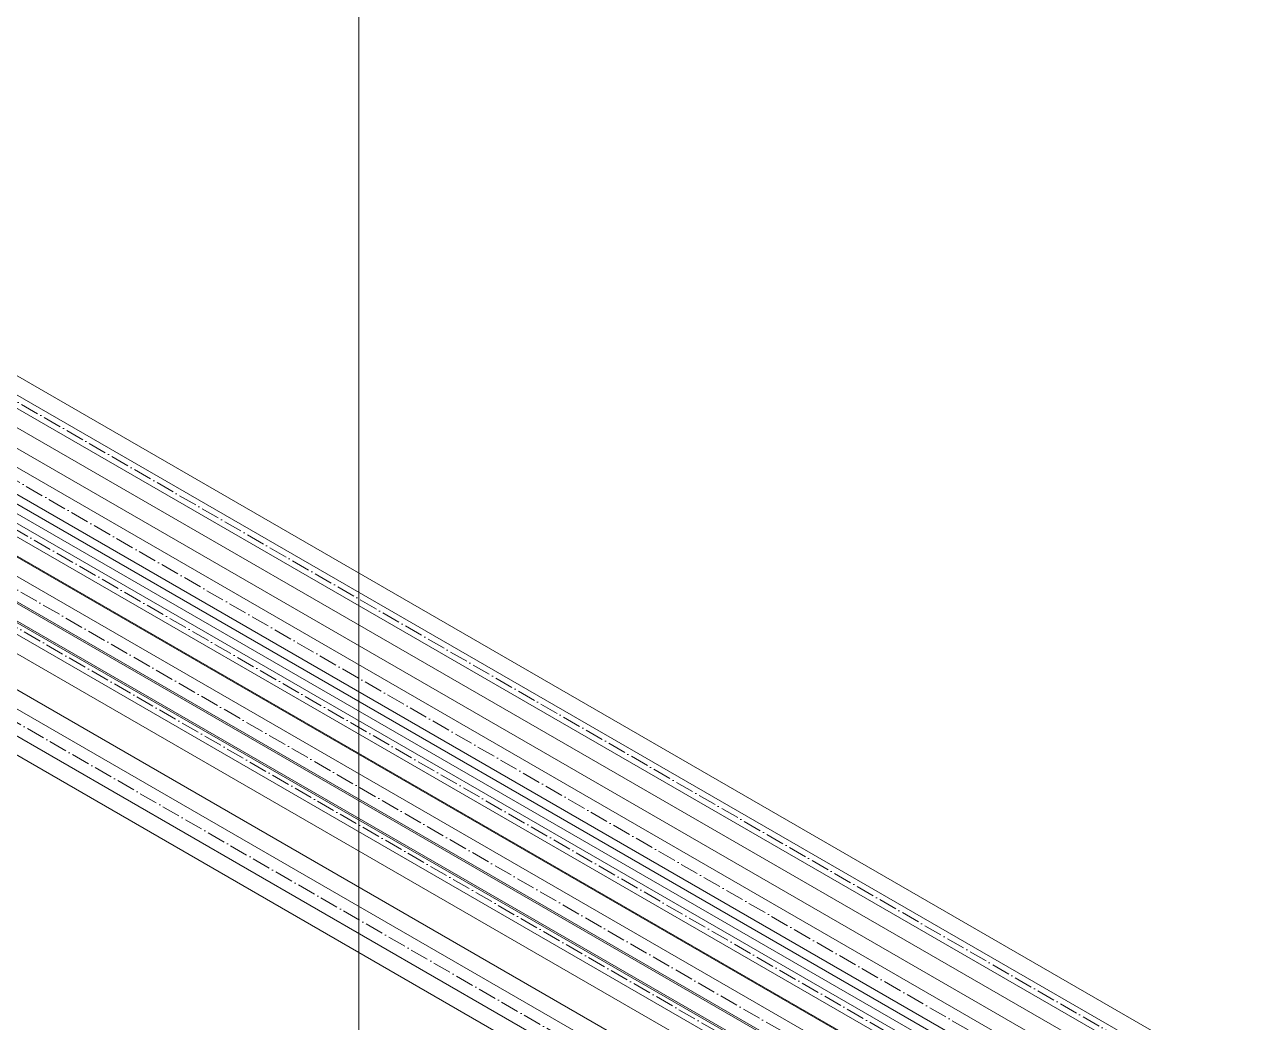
# Model space of a CAD drawing. Header units: millimetres. Extents: x -88595 to 880822, y -1054509 to -148035.
# Drawn here: x 415608 to 416264, y -311544 to -311004 of the extents above; entities that cross this region are included whole.
import ezdxf

# ---------------------------------------------------------------- set-up
doc = ezdxf.new("R2010")
doc.units = ezdxf.units.MM
doc.linetypes.add('$12$ADSK_Осевая', pattern=[14, 10, -2, 0, -2])
for name, color, linetype, lineweight in [('Изоляция', 7, 'Continuous', 18), ('Оборудование', 7, 'Continuous', 18), ('Трубопровод', 7, 'Continuous', 18)]:
    doc.layers.add(name, color=color, linetype=linetype, lineweight=lineweight)

# ---------------------------------------------------------------- blocks, each defined once
blk = doc.blocks.new('$0$ADSK_Наружный блок кондиционера сплит-системы1 - AV08IMVEVA-4475075-В_ОВ3_4')
at = {"layer": 'Оборудование'}
blk.add_line((21737.13, 10659.06), (21737.13, 12030.78), dxfattribs=at)

msp = doc.modelspace()

# ---------------------------------------------------------------- linework, layer by layer
at = {"layer": 'Изоляция', "color": 190, "true_color": 0x8000ff}
for p, q in [((422834.34, -315368.61), (413512.61, -309986.71)), ((413500.43, -310007.8), (422822.16, -315389.7)), ((422869.11, -315458.15), (414300.98, -310511.34)), ((414288.81, -310532.43), (422856.94, -315479.24)), ((422583.12, -315345.81), (415103.8, -311027.63)), ((415091.63, -311048.72), (422570.94, -315366.9))]:
    msp.add_line(p, q, dxfattribs=at)
at = {"layer": 'Изоляция', "color": 134, "true_color": 0x00a6a6}
for p, q in [((422598.16, -315271.47), (413488.29, -310011.88)), ((413472.94, -310038.47), (422582.81, -315298.05)), ((422783.46, -315437.31), (414283.05, -310529.6)), ((414267.7, -310556.19), (422768.11, -315463.9)), ((422562.11, -315381.29), (415072.21, -311057)), ((415056.86, -311083.58), (422546.76, -315407.88))]:
    msp.add_line(p, q, dxfattribs=at)
at = {"layer": 'Трубопровод', "color": 190, "true_color": 0x8000ff}
for p, q in [((422829.84, -315376.41), (413508.11, -309994.51)), ((413504.93, -310000.01), (422826.66, -315381.91)), ((422864.61, -315465.95), (414296.48, -310519.13)), ((414293.31, -310524.63), (422861.44, -315471.45)), ((422578.62, -315353.61), (415099.3, -311035.42)), ((415096.13, -311040.92), (422575.44, -315359.11))]:
    msp.add_line(p, q, dxfattribs=at)
at = {"layer": 'Трубопровод', "color": 190, "linetype": '$12$ADSK_Осевая', "true_color": 0x8000ff}
for p, q in [((413506.52, -309997.26), (422828.25, -315379.16)), ((413506.52, -309997.26), (422828.25, -315379.16)), ((414294.9, -310521.88), (422863.03, -315468.7)), ((414294.9, -310521.88), (422863.03, -315468.7)), ((422577.03, -315356.36), (415097.71, -311038.17)), ((422577.03, -315356.36), (415097.71, -311038.17))]:
    msp.add_line(p, q, dxfattribs=at)
at = {"layer": 'Трубопровод', "color": 134, "true_color": 0x00a6a6}
for p, q in [((422593.66, -315279.26), (413483.79, -310019.68)), ((413477.44, -310030.67), (422587.31, -315290.26)), ((422778.96, -315445.11), (414278.55, -310537.39)), ((414272.2, -310548.39), (422772.61, -315456.11)), ((422557.61, -315389.08), (415067.71, -311064.79)), ((415061.36, -311075.79), (422551.26, -315400.08))]:
    msp.add_line(p, q, dxfattribs=at)
at = {"layer": 'Трубопровод', "color": 134, "linetype": '$12$ADSK_Осевая', "true_color": 0x00a6a6}
for p, q in [((422590.49, -315284.76), (413480.62, -310025.18)), ((422590.49, -315284.76), (413480.62, -310025.18)), ((414275.37, -310542.89), (422775.79, -315450.61)), ((414275.37, -310542.89), (422775.79, -315450.61)), ((422554.43, -315394.58), (415064.53, -311070.29)), ((422554.43, -315394.58), (415064.53, -311070.29))]:
    msp.add_line(p, q, dxfattribs=at)

# ---------------------------------------------------------------- block references
at = {"layer": 'Оборудование'}
msp.add_blockref('$0$ADSK_Наружный блок кондиционера сплит-системы1 - AV08IMVEVA-4475075-В_ОВ3_4', (394052.07, -322637.02), dxfattribs=at)

doc.saveas('drawing.dxf')
